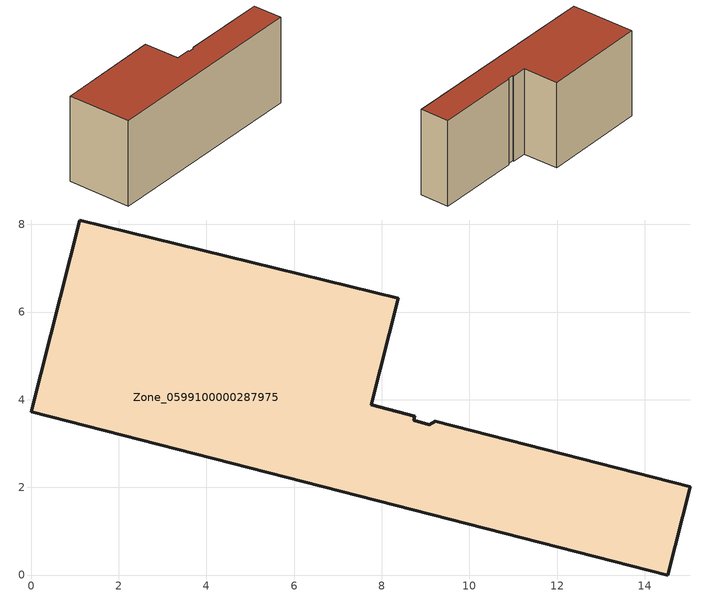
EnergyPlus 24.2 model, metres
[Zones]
Zone_0599100000287975
 floor ground (C_G): 9.08,3.43 9.22,3.5 15.04,2.01 14.53,0 0,3.72 1.11,8.1 8.37,6.31 7.76,3.88 8.75,3.63 8.73,3.53 z0
 wall outside (C_F): 1.11,8.1 0,3.72 14.53,0 15.04,2.01 9.22,3.5 9.08,3.43 8.73,3.53 8.75,3.63 7.76,3.88 8.37,6.31 1.11,8.1 z0:6.18
 roof outside (C_R): 9.22,3.5 9.08,3.43 8.73,3.53 8.75,3.63 7.76,3.88 8.37,6.31 1.11,8.1 0,3.72 14.53,0 15.04,2.01 z6.18
[BUILDING]
Pand.0599100000287975: North Axis=0; Terrain=City; Loads Convergence Tolerance Value=0.04; Temperature Convergence Tolerance Value=0.4; Solar Distribution=FullExterior; Maximum Number of Warmup Days=25; Minimum Number of Warmup Days=1
[Site:Location]
Rotterdam.The.Hague.AP_ZH_NLD Design_Conditions: Latitude=51.96; Longitude=4.45; Time Zone=1; Elevation=-4.5
[SITE:GROUNDTEMPERATURE:BUILDINGSURFACE]
18, 18, 18, 18, 18, 18, 18, 18, 18, 18, 18, 18
[MATERIAL] Thermal Absorptance=0.9; Solar Absorptance=0.7; Visible Absorptance=0.7
Name | Roughness | Thickness | Conductivity | Density | Specific Heat
G.TI.1946 | MediumSmooth | 0.15 | 1 | 540 | 1210
F.TI.1946 | Rough | 0.3 | 0.857143 | 1920 | 840
R.TI.1946 | MediumRough | 0.2 | 0.1 | 1500 | 1000
[CONSTRUCTION]
C_G: G.TI.1946
C_F: F.TI.1946
C_R: R.TI.1946
[ZONE]
Zone_0599100000287975: Type=1; Multiplier=1; Ceiling Height=Autocalculate; Volume=Autocalculate; Floor Area=autocalculate; Part of Total Floor Area=Yes
[ZONEINFILTRATION:DESIGNFLOWRATE]
Infil_Zone_0599100000287975: Zone or ZoneList or Space or SpaceList=Zone_0599100000287975; Schedule=AlwaysOn; Design Flow Rate Calculation Method=Flow/Area; Flow Rate per Floor Area=0.003; Constant Term Coefficient=1; Temperature Term Coefficient=0; Velocity Term Coefficient=0; Velocity Squared Term Coefficient=0
[HVACTEMPLATE:ZONE:IDEALLOADSAIRSYSTEM]
Zone_0599100000287975: Maximum Heating Supply Air Temperature=50; Minimum Cooling Supply Air Temperature=13; Maximum Heating Supply Air Humidity Ratio=0.0156; Minimum Cooling Supply Air Humidity Ratio=0.0077; Heating Limit=NoLimit; Cooling Limit=NoLimit; Dehumidification Control Type=ConstantSensibleHeatRatio; Cooling Sensible Heat Ratio=0.7; Dehumidification Setpoint=60; Humidification Control Type=None; Humidification Setpoint=30; Outdoor Air Method=None; Outdoor Air Flow Rate per Person=0.00944; Outdoor Air Flow Rate per Zone Floor Area=0; Outdoor Air Flow Rate per Zone=0; Demand Controlled Ventilation Type=None; Outdoor Air Economizer Type=NoEconomizer; Heat Recovery Type=None; Sensible Heat Recovery Effectiveness=0.7; Latent Heat Recovery Effectiveness=0.65
[ZONECONTROL:THERMOSTAT]
ThermostatControl_Zone_0599100000287975: Zone or ZoneList=Zone_0599100000287975; Control Type Schedule=DualSetpointControlType; Control 1=Thermostat_Zone_0599100000287975; Temperature Difference Between Cutout And Setpoint=0
[THERMOSTATSETPOINT:DUALSETPOINT]
Thermostat_Zone_0599100000287975: Heating Setpoint Temperature Schedule=HeatingSetpoint_Zone_0599100000287975; Cooling Setpoint Temperature Schedule=CoolingSetpoint_Zone_0599100000287975
[SCHEDULE:COMPACT]
HeatingSetpoint_Zone_0599100000287975: Through: 12/31, For: AllDays, Until: 24:00, 21
CoolingSetpoint_Zone_0599100000287975: Through: 12/31, For: AllDays, Until: 24:00, 24
DualSetpointControlType: Through: 12/31, For: AllDays, Until: 24:00, 4
AlwaysOn: Through: 12/31, For: AllDays, Until: 24:00, 1
